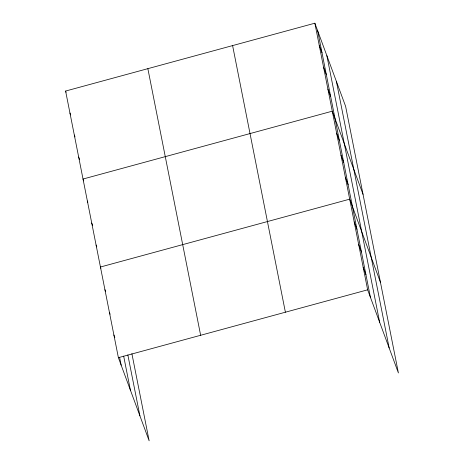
<?xml version="1.0" encoding="UTF-8"?>
<svg xmlns="http://www.w3.org/2000/svg" width="464" height="464" viewBox="0 0 464 464"><rect width="100%" height="100%" fill="white"/><g stroke="black" fill="none" stroke-linecap="round" stroke-linejoin="round"><path stroke-width="0.7" d="M131.898 353.69L149.141 440.8L118.39 357.669L65.604 91.054L314.859 23.2L345.61 106.331L398.396 372.946L367.645 289.814L314.859 23.2M118.39 357.669L367.645 289.814M319.215 45.194L321.987 52.699M323.57 67.193L326.343 74.692M327.926 89.187L330.699 96.692M363.028 194.317L332.276 111.18L83.021 179.034L83.717 180.908M336.632 133.18L339.41 140.679M340.988 155.173L343.76 162.678M345.344 177.167L348.116 184.672M380.451 282.298L349.694 199.166L100.444 267.015L100.903 268.267M354.183 221.827L356.961 229.332M358.672 244.487L361.444 251.993M363.155 267.154L365.934 274.653M65.604 91.054L66.068 92.301M69.96 113.048L70.656 114.921M74.315 135.041L75.006 136.921M78.671 157.041L79.593 159.541M87.377 201.028L87.841 202.281M91.733 223.027L92.661 225.527M96.089 245.021L96.779 246.9M104.928 289.681L105.624 291.554M109.417 312.342L110.107 314.215M113.9 335.002L114.828 337.502M336.383 81.374L389.163 347.988M326.865 55.663L379.651 322.277M317.637 30.705L370.417 297.32M232.603 45.594L285.389 312.202M147.859 68.66L200.639 335.275M127.849 354.937L139.908 415.843M123.668 356.132L130.396 390.125M119.619 357.379L121.162 365.168"/></g></svg>
